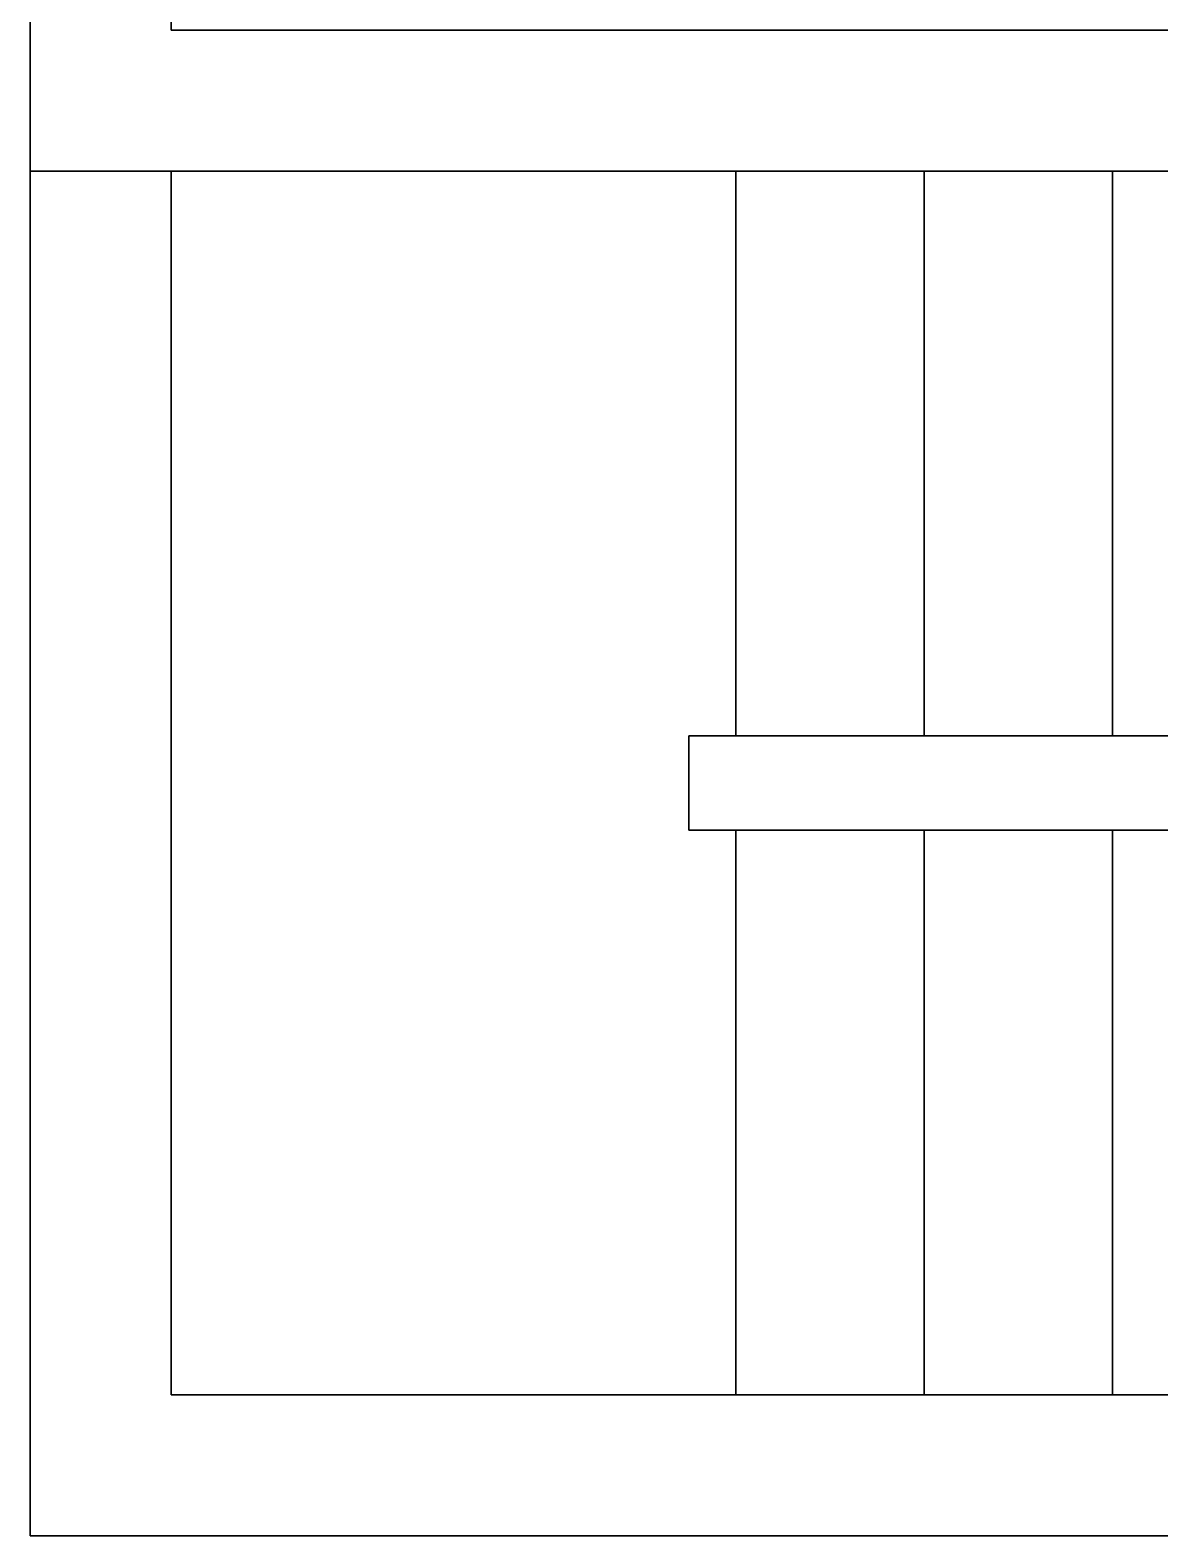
# Model space of a CAD drawing. Extents: x -454308 to 890911, y -14103 to 1343694.
# Drawn here: x 220848.6 to 220920.7, y 650790.4 to 650886.4 of the extents above; entities that cross this region are included whole.
import ezdxf

# ---------------------------------------------------------------- set-up
doc = ezdxf.new("R2010")
doc.units = 0
doc.header["$MEASUREMENT"] = 0

msp = doc.modelspace()

# ---------------------------------------------------------------- linework, layer by layer
at = {"lineweight": 30}
for p, q in [((220848.635, 651175.921), (220848.635, 650877.421)), ((220857.635, 651166.921), (220857.635, 650886.421)), ((220857.635, 650886.421), (221037.635, 650886.421)), ((220848.635, 650877.421), (221037.635, 650877.421)), ((220848.635, 650877.421), (220848.635, 650790.421)), ((220857.635, 650877.421), (220857.635, 650799.421)), ((220893.635, 650877.421), (220893.635, 650841.421)), ((220905.635, 650877.421), (220905.635, 650841.421)), ((220917.635, 650877.421), (220917.635, 650841.421)), ((220890.635, 650841.421), (221013.635, 650841.421)), ((220890.635, 650841.421), (220890.635, 650835.421)), ((220890.635, 650835.421), (221013.635, 650835.421)), ((220893.635, 650799.421), (220893.635, 650835.421)), ((220905.635, 650799.421), (220905.635, 650835.421)), ((220917.635, 650799.421), (220917.635, 650835.421)), ((221013.635, 650799.421), (220857.635, 650799.421)), ((221013.635, 650790.421), (220848.635, 650790.421))]:
    msp.add_line(p, q, dxfattribs=at)

doc.saveas('drawing.dxf')
